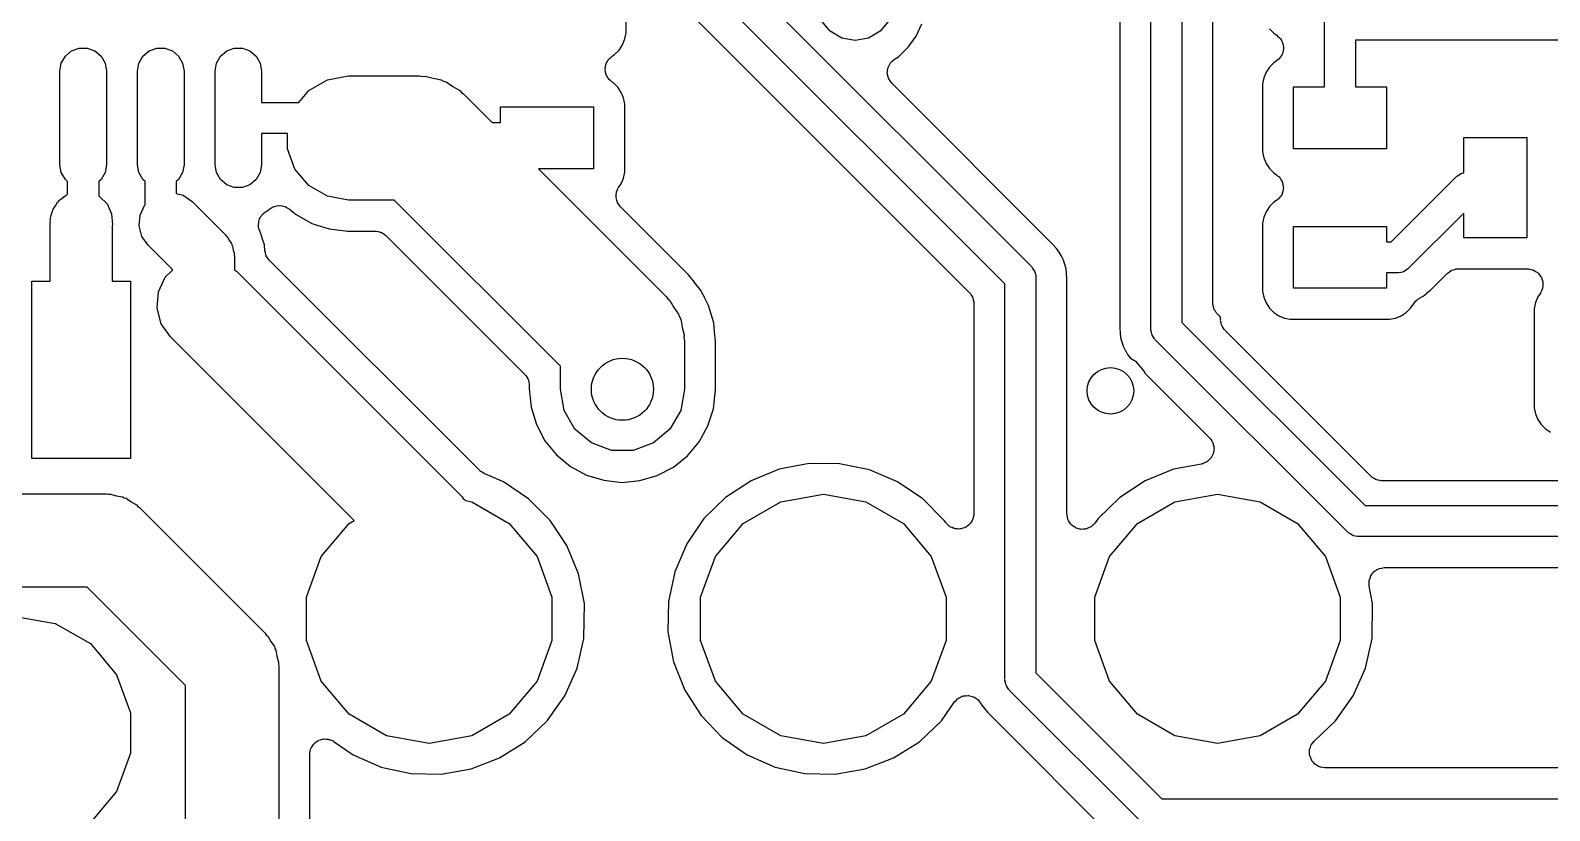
# Model space of a CAD drawing. Extents: x 69.6 to 139.6, y -158 to -61.
# Drawn here: x 87.86 to 97.65, y -113.02 to -107.99 of the extents above; entities that cross this region are included whole.
import ezdxf

# ---------------------------------------------------------------- set-up
doc = ezdxf.new("R2010")
doc.units = 0
doc.header["$MEASUREMENT"] = 0
doc.layers.add('BLACK', color=7, linetype='CONTINUOUS')

msp = doc.modelspace()

# ---------------------------------------------------------------- linework, layer by layer
at = {"layer": 'Black'}
for p, q in [((91.9807, -107.179), (94.3107, -109.509)), ((94.14, -109.621), (91.8686, -107.35)), ((91.8667, -107.631), (93.9107, -109.675)), ((95.08, -109.91), (95.08, -107.761)), ((95.28, -107.72), (95.28, -109.869)), ((95.48, -109.744), (95.48, -107.725)), ((94.88, -107.886), (94.88, -109.905)), ((96.2, -108.351), (96.2, -107.849)), ((91.6997, -108), (91.6997, -107.904)), ((93.0137, -107.992), (92.9577, -107.925)), ((93.3923, -107.925), (93.3363, -107.992)), ((93.5682, -108.023), (93.6041, -107.943)), ((95.8445, -107.976), (95.8722, -108.004)), ((91.6532, -108.113), (91.676, -108.079)), ((91.676, -108.079), (91.6917, -108.041)), ((91.6917, -108.041), (91.6997, -108)), ((93.0892, -108.036), (93.0137, -107.992)), ((93.175, -108.051), (93.0892, -108.036)), ((93.2608, -108.036), (93.175, -108.051)), ((93.3363, -107.992), (93.2608, -108.036)), ((93.5173, -108.095), (93.5682, -108.023)), ((95.8722, -108.004), (95.8919, -108.017)), ((95.8919, -108.017), (95.8997, -108.025)), ((95.8997, -108.025), (95.9084, -108.031)), ((95.9084, -108.031), (95.9121, -108.037)), ((95.9121, -108.037), (95.9169, -108.041)), ((95.9169, -108.041), (95.9216, -108.051)), ((95.9216, -108.051), (95.9276, -108.06)), ((95.9276, -108.06), (95.9292, -108.066)), ((95.9292, -108.066), (95.9321, -108.072)), ((95.9321, -108.072), (95.9332, -108.083)), ((95.9332, -108.083), (95.9358, -108.094)), ((99.95, -108.05), (96.4, -108.05)), ((96.4, -108.05), (96.4, -108.351)), ((88.059, -108.197), (88.0851, -108.152)), ((88.0851, -108.152), (88.125, -108.118)), ((88.125, -108.118), (88.174, -108.101)), ((88.174, -108.101), (88.226, -108.101)), ((88.226, -108.101), (88.275, -108.118)), ((88.275, -108.118), (88.3149, -108.152)), ((88.3149, -108.152), (88.341, -108.197)), ((88.559, -108.197), (88.5851, -108.152)), ((88.5851, -108.152), (88.625, -108.118)), ((88.625, -108.118), (88.674, -108.101)), ((88.674, -108.101), (88.726, -108.101)), ((88.726, -108.101), (88.775, -108.118)), ((88.775, -108.118), (88.8149, -108.152)), ((88.8149, -108.152), (88.841, -108.197)), ((89.059, -108.197), (89.0851, -108.152)), ((89.0851, -108.152), (89.125, -108.118)), ((89.125, -108.118), (89.174, -108.101)), ((89.174, -108.101), (89.226, -108.101)), ((89.226, -108.101), (89.275, -108.118)), ((89.275, -108.118), (89.3149, -108.152)), ((89.3149, -108.152), (89.341, -108.197)), ((91.5788, -108.187), (91.5833, -108.177)), ((91.5833, -108.177), (91.5884, -108.172)), ((91.5884, -108.172), (91.5923, -108.167)), ((91.5923, -108.167), (91.6008, -108.16)), ((91.6008, -108.16), (91.6083, -108.153)), ((91.6083, -108.153), (91.6242, -108.142)), ((91.6242, -108.142), (91.6532, -108.113)), ((93.4029, -108.195), (93.4141, -108.185)), ((93.4141, -108.185), (93.4248, -108.175)), ((93.4248, -108.175), (93.4269, -108.174)), ((93.4269, -108.174), (93.4286, -108.172)), ((93.4286, -108.172), (93.4534, -108.156)), ((93.4534, -108.156), (93.5173, -108.095)), ((95.8913, -108.183), (95.8733, -108.195)), ((95.8991, -108.176), (95.8913, -108.183)), ((95.9079, -108.169), (95.8991, -108.176)), ((95.9116, -108.164), (95.9079, -108.169)), ((95.9164, -108.159), (95.9116, -108.164)), ((95.9213, -108.15), (95.9164, -108.159)), ((95.9273, -108.141), (95.9213, -108.15)), ((95.9289, -108.134), (95.9273, -108.141)), ((95.9319, -108.128), (95.9289, -108.134)), ((95.9331, -108.117), (95.9319, -108.128)), ((95.9357, -108.107), (95.9331, -108.117)), ((95.9358, -108.094), (95.935, -108.1)), ((95.935, -108.1), (95.9357, -108.107)), ((88.05, -108.248), (88.059, -108.197)), ((88.05, -108.852), (88.05, -108.248)), ((88.341, -108.197), (88.35, -108.248)), ((88.35, -108.248), (88.35, -108.852)), ((88.55, -108.248), (88.559, -108.197)), ((88.55, -108.852), (88.55, -108.248)), ((88.841, -108.197), (88.85, -108.248)), ((88.85, -108.248), (88.85, -108.852)), ((89.05, -108.248), (89.059, -108.197)), ((89.05, -108.852), (89.05, -108.248)), ((89.341, -108.197), (89.35, -108.248)), ((89.35, -108.248), (89.35, -108.45)), ((89.7736, -108.304), (89.9104, -108.28)), ((89.9104, -108.28), (90.3696, -108.28)), ((90.3696, -108.28), (90.3869, -108.283)), ((90.3869, -108.283), (90.4044, -108.281)), ((90.4044, -108.281), (90.4549, -108.295)), ((91.5645, -108.229), (91.567, -108.219)), ((91.5652, -108.236), (91.5645, -108.229)), ((91.5645, -108.243), (91.5652, -108.236)), ((91.567, -108.253), (91.5645, -108.243)), ((91.567, -108.219), (91.5681, -108.208)), ((91.5681, -108.264), (91.567, -108.253)), ((91.5681, -108.208), (91.5712, -108.202)), ((91.5712, -108.27), (91.5681, -108.264)), ((91.5712, -108.202), (91.5729, -108.195)), ((91.5729, -108.277), (91.5712, -108.27)), ((91.5729, -108.195), (91.5788, -108.187)), ((91.5788, -108.285), (91.5729, -108.277)), ((93.3823, -108.261), (93.3843, -108.246)), ((93.3828, -108.263), (93.3823, -108.261)), ((93.3826, -108.265), (93.3828, -108.263)), ((93.3865, -108.28), (93.3826, -108.265)), ((93.3843, -108.246), (93.3856, -108.231)), ((93.3856, -108.231), (93.3866, -108.229)), ((93.3897, -108.295), (93.3865, -108.28)), ((93.3866, -108.229), (93.3869, -108.226)), ((93.3869, -108.226), (93.3939, -108.213)), ((93.3939, -108.213), (93.4003, -108.199)), ((93.4003, -108.199), (93.4019, -108.198)), ((93.4019, -108.198), (93.4029, -108.195)), ((95.8235, -108.255), (95.8083, -108.292)), ((95.8454, -108.223), (95.8235, -108.255)), ((95.8733, -108.195), (95.8454, -108.223)), ((89.5888, -108.45), (89.6533, -108.373)), ((89.6533, -108.373), (89.7736, -108.304)), ((90.4549, -108.295), (90.5064, -108.304)), ((90.5064, -108.304), (90.5216, -108.313)), ((90.5216, -108.313), (90.5386, -108.317)), ((90.5386, -108.317), (90.5814, -108.347)), ((90.5814, -108.347), (90.6267, -108.373)), ((90.6267, -108.373), (90.638, -108.387)), ((91.5833, -108.295), (91.5788, -108.285)), ((91.5884, -108.3), (91.5833, -108.295)), ((91.5923, -108.305), (91.5884, -108.3)), ((91.6008, -108.312), (91.5923, -108.305)), ((91.6083, -108.319), (91.6008, -108.312)), ((91.6178, -108.325), (91.6083, -108.319)), ((91.6455, -108.353), (91.6178, -108.325)), ((91.6672, -108.386), (91.6455, -108.353)), ((93.391, -108.297), (93.3897, -108.295)), ((93.3915, -108.299), (93.391, -108.297)), ((93.4002, -108.311), (93.3915, -108.299)), ((93.4083, -108.324), (93.4002, -108.311)), ((93.4101, -108.325), (93.4083, -108.324)), ((93.4115, -108.327), (93.4101, -108.325)), ((94.4519, -109.368), (93.4115, -108.327)), ((95.8004, -108.33), (95.8001, -108.379)), ((95.8001, -108.379), (95.8003, -108.769)), ((95.8083, -108.292), (95.8004, -108.33)), ((96.0003, -108.75), (96.0003, -108.351)), ((96.0003, -108.351), (96.2, -108.351)), ((96.4, -108.351), (96.5997, -108.351)), ((96.5997, -108.351), (96.5997, -108.75)), ((89.35, -108.45), (89.5888, -108.45)), ((90.638, -108.387), (90.6524, -108.397)), ((90.6524, -108.397), (90.8353, -108.58)), ((90.8903, -108.58), (90.8903, -108.48)), ((90.8903, -108.48), (91.4897, -108.48)), ((91.4897, -108.48), (91.4897, -108.879)), ((91.6821, -108.422), (91.6672, -108.386)), ((91.6897, -108.461), (91.6821, -108.422)), ((91.6899, -108.851), (91.6897, -108.461)), ((89.5165, -108.65), (89.35, -108.65)), ((89.35, -108.65), (89.35, -108.852)), ((89.5165, -108.749), (89.5165, -108.65)), ((90.8353, -108.58), (90.8903, -108.58)), ((97.097, -108.904), (97.097, -108.676)), ((97.097, -108.676), (97.503, -108.676)), ((97.503, -108.676), (97.503, -109.324)), ((89.564, -108.88), (89.5165, -108.749)), ((95.8003, -108.769), (95.8079, -108.808)), ((96.5997, -108.75), (96.0003, -108.75)), ((88.059, -108.903), (88.05, -108.852)), ((88.35, -108.852), (88.341, -108.903)), ((88.559, -108.903), (88.55, -108.852)), ((88.85, -108.852), (88.841, -108.903)), ((89.059, -108.903), (89.05, -108.852)), ((89.35, -108.852), (89.341, -108.903)), ((91.6896, -108.9), (91.6899, -108.851)), ((95.8079, -108.808), (95.8228, -108.844)), ((95.8228, -108.844), (95.8445, -108.877)), ((88.0851, -108.948), (88.059, -108.903)), ((88.1, -108.961), (88.0851, -108.948)), ((88.1, -109.043), (88.1, -108.961)), ((88.3149, -108.948), (88.3, -108.961)), ((88.3, -108.961), (88.3, -109.054)), ((88.341, -108.903), (88.3149, -108.948)), ((88.5851, -108.948), (88.559, -108.903)), ((88.6, -108.961), (88.5851, -108.948)), ((88.6, -109.111), (88.6, -108.961)), ((88.8149, -108.948), (88.8, -108.961)), ((88.8, -108.961), (88.8, -109.037)), ((88.841, -108.903), (88.8149, -108.948)), ((89.0851, -108.948), (89.059, -108.903)), ((89.125, -108.982), (89.0851, -108.948)), ((89.3149, -108.948), (89.275, -108.982)), ((89.341, -108.903), (89.3149, -108.948)), ((89.6533, -108.986), (89.564, -108.88)), ((91.4897, -108.879), (91.1347, -108.879)), ((91.1347, -108.879), (91.9578, -109.702)), ((91.6665, -108.975), (91.6817, -108.938)), ((91.6817, -108.938), (91.6896, -108.9)), ((95.8445, -108.877), (95.8722, -108.905)), ((95.8722, -108.905), (95.8906, -108.917)), ((95.8906, -108.917), (95.8984, -108.925)), ((95.8984, -108.925), (95.9071, -108.931)), ((95.9071, -108.931), (95.9108, -108.937)), ((95.9108, -108.937), (95.9156, -108.941)), ((95.9156, -108.941), (95.9203, -108.951)), ((95.9203, -108.951), (95.9263, -108.96)), ((95.9263, -108.96), (95.9279, -108.966)), ((95.9279, -108.966), (95.9308, -108.972)), ((96.629, -109.35), (97.0493, -108.929)), ((97.0493, -108.929), (97.0529, -108.927)), ((97.0529, -108.927), (97.0557, -108.923)), ((97.0557, -108.923), (97.067, -108.917)), ((97.067, -108.917), (97.0777, -108.909)), ((97.0777, -108.909), (97.082, -108.908)), ((97.082, -108.908), (97.0858, -108.906)), ((97.0858, -108.906), (97.097, -108.904)), ((88.0486, -109.079), (88.0735, -109.061)), ((88.0735, -109.061), (88.087, -109.05)), ((88.087, -109.05), (88.0926, -109.048)), ((88.0926, -109.048), (88.1, -109.043)), ((88.3, -109.054), (88.3047, -109.056)), ((88.3047, -109.056), (88.3538, -109.105)), ((88.8, -109.037), (88.8445, -109.049)), ((88.8445, -109.049), (88.9014, -109.089)), ((89.174, -108.999), (89.125, -108.982)), ((89.226, -108.999), (89.174, -108.999)), ((89.275, -108.982), (89.226, -108.999)), ((89.7736, -109.055), (89.6533, -108.986)), ((89.9104, -109.08), (89.7736, -109.055)), ((91.6341, -109.062), (91.6355, -109.046)), ((91.6343, -109.063), (91.6341, -109.062)), ((91.6343, -109.064), (91.6343, -109.063)), ((91.6388, -109.08), (91.6343, -109.064)), ((91.6355, -109.046), (91.6367, -109.03)), ((91.6367, -109.03), (91.637, -109.029)), ((91.637, -109.029), (91.6371, -109.028)), ((91.6371, -109.028), (91.6441, -109.013)), ((91.6441, -109.013), (91.6508, -108.998)), ((91.6508, -108.998), (91.6665, -108.975)), ((95.9104, -109.064), (95.9066, -109.069)), ((95.9152, -109.059), (95.9104, -109.064)), ((95.92, -109.05), (95.9152, -109.059)), ((95.9261, -109.041), (95.92, -109.05)), ((95.9277, -109.034), (95.9261, -109.041)), ((95.9306, -109.028), (95.9277, -109.034)), ((95.9318, -109.017), (95.9306, -109.028)), ((95.9308, -108.972), (95.932, -108.983)), ((95.9345, -109.007), (95.9318, -109.017)), ((95.932, -108.983), (95.9345, -108.994)), ((95.9345, -108.994), (95.9338, -109)), ((95.9338, -109), (95.9345, -109.007)), ((87.9945, -109.18), (87.9991, -109.155)), ((87.9991, -109.155), (88.0035, -109.147)), ((88.0035, -109.147), (88.0057, -109.138)), ((88.0057, -109.138), (88.0207, -109.117)), ((88.0207, -109.117), (88.0338, -109.094)), ((88.0338, -109.094), (88.0405, -109.089)), ((88.0405, -109.089), (88.0456, -109.082)), ((88.0456, -109.082), (88.0486, -109.079)), ((88.3538, -109.105), (88.3832, -109.168)), ((88.5668, -109.178), (88.5962, -109.115)), ((88.5962, -109.115), (88.6, -109.111)), ((88.9014, -109.089), (89.1164, -109.304)), ((89.362, -109.167), (89.3676, -109.16)), ((89.3676, -109.16), (89.3756, -109.156)), ((89.3756, -109.156), (89.3828, -109.151)), ((89.3828, -109.151), (89.3914, -109.146)), ((89.3914, -109.146), (89.4023, -109.137)), ((89.4023, -109.137), (89.4166, -109.129)), ((89.4166, -109.129), (89.4308, -109.121)), ((89.4308, -109.121), (89.4318, -109.121)), ((89.4318, -109.121), (89.4328, -109.121)), ((89.4328, -109.121), (89.4489, -109.118)), ((89.4489, -109.118), (89.465, -109.115)), ((89.465, -109.115), (89.466, -109.115)), ((89.466, -109.115), (89.4671, -109.115)), ((89.4671, -109.115), (89.4831, -109.118)), ((89.4831, -109.118), (89.4992, -109.121)), ((89.4992, -109.121), (89.5001, -109.122)), ((89.5001, -109.122), (89.5011, -109.122)), ((89.5011, -109.122), (89.5151, -109.13)), ((89.5151, -109.13), (89.5293, -109.139)), ((89.5293, -109.139), (89.5717, -109.174)), ((90.2039, -109.08), (89.9104, -109.08)), ((91.275, -110.151), (90.2039, -109.08)), ((91.6431, -109.096), (91.6388, -109.08)), ((91.6436, -109.097), (91.6431, -109.096)), ((91.6438, -109.098), (91.6436, -109.097)), ((91.6535, -109.111), (91.6438, -109.098)), ((91.663, -109.124), (91.6535, -109.111)), ((92.0991, -109.561), (91.663, -109.124)), ((95.8235, -109.155), (95.8083, -109.191)), ((95.8454, -109.122), (95.8235, -109.155)), ((95.8733, -109.094), (95.8454, -109.122)), ((95.89, -109.083), (95.8733, -109.094)), ((95.8979, -109.076), (95.89, -109.083)), ((95.9066, -109.069), (95.8979, -109.076)), ((97.097, -109.164), (96.7411, -109.52)), ((97.097, -109.324), (97.097, -109.164)), ((87.987, -109.223), (87.9885, -109.214)), ((87.987, -109.603), (87.987, -109.223)), ((87.9878, -109.206), (87.9945, -109.18)), ((87.9885, -109.214), (87.9878, -109.206)), ((88.3832, -109.168), (88.3892, -109.237)), ((88.3892, -109.237), (88.387, -109.246)), ((88.387, -109.246), (88.387, -109.603)), ((88.5608, -109.247), (88.5668, -109.178)), ((88.5787, -109.315), (88.5608, -109.247)), ((89.3292, -109.235), (89.331, -109.227)), ((89.3304, -109.244), (89.3292, -109.235)), ((89.3301, -109.253), (89.3304, -109.244)), ((89.3327, -109.261), (89.3301, -109.253)), ((89.331, -109.227), (89.3313, -109.218)), ((89.3313, -109.218), (89.3347, -109.21)), ((89.3338, -109.269), (89.3327, -109.261)), ((89.3347, -109.21), (89.3367, -109.201)), ((89.3367, -109.201), (89.3412, -109.194)), ((89.3412, -109.194), (89.3443, -109.186)), ((89.3443, -109.186), (89.3504, -109.179)), ((89.3504, -109.179), (89.3553, -109.172)), ((89.3553, -109.172), (89.362, -109.167)), ((89.5717, -109.174), (89.6742, -109.231)), ((89.6742, -109.231), (89.7858, -109.266)), ((95.8004, -109.229), (95.8001, -109.278)), ((95.8083, -109.191), (95.8004, -109.229)), ((96.0003, -109.649), (96.0003, -109.25)), ((96.0003, -109.25), (96.5997, -109.25)), ((96.5997, -109.25), (96.5997, -109.35)), ((88.6186, -109.371), (88.5787, -109.315)), ((89.1164, -109.304), (89.1215, -109.311)), ((89.1215, -109.311), (89.1282, -109.316)), ((89.1282, -109.316), (89.1413, -109.339)), ((89.1413, -109.339), (89.1563, -109.36)), ((89.1563, -109.36), (89.1585, -109.369)), ((89.338, -109.277), (89.3338, -109.269)), ((89.3409, -109.286), (89.338, -109.277)), ((89.3454, -109.295), (89.3409, -109.286)), ((89.3561, -109.332), (89.3454, -109.295)), ((89.3563, -109.332), (89.3561, -109.332)), ((89.3564, -109.333), (89.3563, -109.332)), ((89.3675, -109.369), (89.3564, -109.333)), ((89.7858, -109.266), (89.9066, -109.28)), ((89.9066, -109.28), (89.9108, -109.28)), ((89.9108, -109.28), (90.0796, -109.28)), ((90.0796, -109.28), (90.084, -109.28)), ((90.084, -109.28), (90.0883, -109.28)), ((90.0883, -109.28), (90.101, -109.283)), ((90.101, -109.283), (90.1138, -109.286)), ((90.1138, -109.286), (90.1176, -109.288)), ((90.1176, -109.288), (90.1219, -109.289)), ((90.1219, -109.289), (90.1326, -109.296)), ((90.1326, -109.296), (90.1439, -109.303)), ((90.1439, -109.303), (90.1467, -109.306)), ((90.1467, -109.306), (90.1503, -109.309)), ((90.1503, -109.309), (91.0457, -110.204)), ((95.8001, -109.278), (95.8003, -109.669)), ((96.5997, -109.35), (96.629, -109.35)), ((97.503, -109.324), (97.097, -109.324)), ((88.775, -109.528), (88.6186, -109.371)), ((89.1585, -109.369), (89.1629, -109.377)), ((89.1629, -109.377), (89.1675, -109.402)), ((89.1675, -109.402), (89.1742, -109.428)), ((89.1742, -109.428), (89.1735, -109.436)), ((89.1735, -109.436), (89.175, -109.445)), ((89.175, -109.445), (89.175, -109.529)), ((89.3707, -109.405), (89.3675, -109.369)), ((89.3748, -109.421), (89.3707, -109.405)), ((89.3797, -109.439), (89.3748, -109.421)), ((89.3996, -109.467), (89.3797, -109.439)), ((94.4717, -109.392), (94.4519, -109.368)), ((94.4519, -109.368), (94.4519, -109.368)), ((94.4519, -109.368), (94.4519, -109.368)), ((94.4721, -109.393), (94.4717, -109.392)), ((94.4723, -109.393), (94.4721, -109.393)), ((94.4905, -109.415), (94.4723, -109.393)), ((94.5037, -109.441), (94.4905, -109.415)), ((94.504, -109.441), (94.5037, -109.441)), ((94.5042, -109.442), (94.504, -109.441)), ((94.5177, -109.467), (94.5042, -109.442)), ((88.7293, -109.578), (88.775, -109.532)), ((88.775, -109.532), (88.775, -109.528)), ((89.175, -109.529), (89.1871, -109.538)), ((89.1871, -109.538), (90.6421, -110.993)), ((90.7565, -110.824), (89.3996, -109.467)), ((89.3996, -109.467), (89.3996, -109.467)), ((94.3107, -109.509), (94.3132, -109.513)), ((94.3132, -109.513), (94.3166, -109.516)), ((94.3166, -109.516), (94.3231, -109.527)), ((94.3231, -109.527), (94.3306, -109.538)), ((94.3306, -109.538), (94.3318, -109.542)), ((94.3318, -109.542), (94.334, -109.546)), ((94.334, -109.546), (94.3362, -109.559)), ((94.5257, -109.495), (94.5177, -109.467)), ((94.5259, -109.495), (94.5257, -109.495)), ((94.526, -109.496), (94.5259, -109.495)), ((94.5343, -109.523), (94.526, -109.496)), ((94.5368, -109.552), (94.5343, -109.523)), ((94.5369, -109.552), (94.5368, -109.552)), ((94.5369, -109.553), (94.5369, -109.552)), ((94.54, -109.585), (94.5369, -109.553)), ((96.6704, -109.55), (96.5997, -109.55)), ((96.5997, -109.55), (96.5997, -109.649)), ((96.6748, -109.549), (96.6704, -109.55)), ((96.6791, -109.549), (96.6748, -109.549)), ((96.6918, -109.546), (96.6791, -109.549)), ((96.7046, -109.544), (96.6918, -109.546)), ((96.7084, -109.541), (96.7046, -109.544)), ((96.7127, -109.54), (96.7084, -109.541)), ((96.7234, -109.533), (96.7127, -109.54)), ((96.7347, -109.526), (96.7234, -109.533)), ((96.7375, -109.523), (96.7347, -109.526)), ((96.7411, -109.52), (96.7375, -109.523)), ((96.8828, -109.661), (96.9918, -109.552)), ((96.9918, -109.552), (97.0036, -109.544)), ((97.0036, -109.544), (97.0149, -109.535)), ((97.0149, -109.535), (97.0178, -109.534)), ((97.0178, -109.534), (97.0202, -109.533)), ((97.0202, -109.533), (97.0342, -109.529)), ((97.0342, -109.529), (97.0479, -109.524)), ((97.0479, -109.524), (97.0509, -109.524)), ((97.0509, -109.524), (97.0538, -109.524)), ((97.0538, -109.524), (97.0629, -109.524)), ((97.0629, -109.524), (97.0662, -109.524)), ((97.0662, -109.524), (97.1247, -109.524)), ((97.1247, -109.524), (97.508, -109.524)), ((97.508, -109.524), (97.5115, -109.525)), ((97.5115, -109.525), (97.515, -109.524)), ((97.515, -109.524), (97.5285, -109.528)), ((97.5285, -109.528), (97.5422, -109.53)), ((97.5422, -109.53), (97.5453, -109.532)), ((97.5453, -109.532), (97.5487, -109.533)), ((97.5487, -109.533), (97.5602, -109.54)), ((97.5602, -109.54), (97.5723, -109.547)), ((97.5723, -109.547), (97.5746, -109.55)), ((97.5746, -109.55), (97.5775, -109.552)), ((97.5775, -109.552), (97.5857, -109.563)), ((87.8695, -110.746), (87.8695, -109.603)), ((87.8695, -109.603), (87.987, -109.603)), ((88.387, -109.603), (88.5045, -109.603)), ((88.5045, -109.603), (88.5045, -110.746)), ((88.6852, -109.672), (88.7293, -109.578)), ((92.1004, -109.562), (92.0991, -109.561)), ((92.1005, -109.562), (92.1004, -109.562)), ((92.1006, -109.562), (92.1005, -109.562)), ((92.102, -109.563), (92.1006, -109.562)), ((92.139, -109.61), (92.102, -109.563)), ((92.1394, -109.61), (92.139, -109.61)), ((92.1397, -109.611), (92.1394, -109.61)), ((92.1763, -109.656), (92.1397, -109.611)), ((94.14, -112.17), (94.14, -109.621)), ((94.3362, -109.559), (94.3396, -109.571)), ((94.3396, -109.571), (94.3392, -109.576)), ((94.3392, -109.576), (94.34, -109.58)), ((94.34, -109.58), (94.34, -112.129)), ((94.54, -111.104), (94.54, -109.585)), ((96.5997, -109.649), (96.0003, -109.649)), ((97.5857, -109.563), (97.5946, -109.574)), ((97.5946, -109.574), (97.5958, -109.577)), ((97.5958, -109.577), (97.5979, -109.58)), ((97.5979, -109.58), (97.6017, -109.594)), ((97.6051, -109.648), (97.5994, -109.661)), ((97.6017, -109.594), (97.6065, -109.607)), ((97.6053, -109.645), (97.6051, -109.648)), ((97.6065, -109.641), (97.6053, -109.645)), ((97.6065, -109.607), (97.6065, -109.61)), ((97.6065, -109.61), (97.6075, -109.614)), ((97.6075, -109.614), (97.6065, -109.627)), ((97.6065, -109.627), (97.6065, -109.641)), ((88.6761, -109.776), (88.6852, -109.672)), ((91.9578, -109.702), (91.9679, -109.717)), ((91.9679, -109.717), (91.9814, -109.728)), ((91.9814, -109.728), (92.0075, -109.773)), ((92.2031, -109.707), (92.1763, -109.656)), ((92.2034, -109.708), (92.2031, -109.707)), ((92.2035, -109.708), (92.2034, -109.708)), ((92.2308, -109.759), (92.2035, -109.708)), ((93.9107, -109.675), (93.9132, -109.679)), ((93.9132, -109.679), (93.9166, -109.681)), ((93.9166, -109.681), (93.9231, -109.693)), ((93.9231, -109.693), (93.9306, -109.703)), ((93.9306, -109.703), (93.9318, -109.708)), ((93.9318, -109.708), (93.934, -109.711)), ((93.934, -109.711), (93.9362, -109.724)), ((93.9362, -109.724), (93.9396, -109.737)), ((93.9396, -109.737), (93.9392, -109.741)), ((93.9392, -109.741), (93.94, -109.746)), ((93.94, -109.746), (93.94, -111.102)), ((95.4808, -109.749), (95.48, -109.744)), ((95.4804, -109.753), (95.4808, -109.749)), ((95.4838, -109.766), (95.4804, -109.753)), ((95.8003, -109.669), (95.8079, -109.707)), ((95.8079, -109.707), (95.8228, -109.743)), ((95.8228, -109.743), (95.8445, -109.776)), ((96.7546, -109.777), (96.777, -109.744)), ((96.777, -109.744), (96.7822, -109.738)), ((96.7822, -109.738), (96.7863, -109.732)), ((96.7863, -109.732), (96.7942, -109.726)), ((96.7942, -109.726), (96.8011, -109.719)), ((96.8011, -109.719), (96.8079, -109.716)), ((96.8079, -109.716), (96.8139, -109.711)), ((96.8139, -109.711), (96.8349, -109.7)), ((96.8349, -109.7), (96.8572, -109.682)), ((96.8572, -109.682), (96.8577, -109.682)), ((96.8577, -109.682), (96.858, -109.681)), ((96.858, -109.681), (96.8828, -109.661)), ((96.8828, -109.661), (96.8828, -109.661)), ((97.559, -109.741), (97.5512, -109.779)), ((97.5742, -109.705), (97.559, -109.741)), ((97.5909, -109.68), (97.5742, -109.705)), ((97.5924, -109.677), (97.5909, -109.68)), ((97.5947, -109.674), (97.5924, -109.677)), ((97.5994, -109.661), (97.5947, -109.674)), ((88.7031, -109.877), (88.6761, -109.776)), ((92.0075, -109.773), (92.0375, -109.816)), ((92.0375, -109.816), (92.0421, -109.833)), ((92.0421, -109.833), (92.0509, -109.848)), ((92.0509, -109.848), (92.06, -109.9)), ((92.2469, -109.815), (92.2308, -109.759)), ((92.2472, -109.815), (92.2469, -109.815)), ((92.2472, -109.816), (92.2472, -109.815)), ((92.264, -109.872), (92.2472, -109.816)), ((95.486, -109.779), (95.4838, -109.766)), ((95.4882, -109.782), (95.486, -109.779)), ((95.4894, -109.787), (95.4882, -109.782)), ((95.4969, -109.797), (95.4894, -109.787)), ((95.5034, -109.809), (95.4969, -109.797)), ((95.5068, -109.811), (95.5034, -109.809)), ((95.5093, -109.815), (95.5068, -109.811)), ((95.53, -109.836), (95.5093, -109.815)), ((95.53, -109.85), (95.53, -109.836)), ((95.5308, -109.854), (95.53, -109.85)), ((95.8445, -109.776), (95.8722, -109.804)), ((95.8722, -109.804), (95.9047, -109.826)), ((95.9047, -109.826), (95.9408, -109.841)), ((95.9408, -109.841), (95.9793, -109.849)), ((95.9793, -109.849), (96.028, -109.849)), ((96.028, -109.849), (96.6193, -109.849)), ((96.6193, -109.849), (96.6578, -109.841)), ((96.6578, -109.841), (96.6941, -109.826)), ((96.6941, -109.826), (96.7267, -109.805)), ((96.7267, -109.805), (96.7546, -109.777)), ((97.5512, -109.779), (97.5508, -109.828)), ((97.5508, -109.828), (97.551, -110.419)), ((88.7629, -109.962), (88.7031, -109.877)), ((92.06, -109.9), (92.0735, -109.95)), ((92.2691, -109.929), (92.264, -109.872)), ((92.2692, -109.93), (92.2691, -109.929)), ((92.275, -109.99), (92.2692, -109.93)), ((92.2692, -109.93), (92.2692, -109.93)), ((94.88, -109.905), (94.8831, -109.937)), ((94.8831, -109.937), (94.8831, -109.938)), ((94.8831, -109.938), (94.8832, -109.938)), ((94.8832, -109.938), (94.8857, -109.967)), ((95.0808, -109.914), (95.08, -109.91)), ((95.0804, -109.919), (95.0808, -109.914)), ((95.0838, -109.931), (95.0804, -109.919)), ((95.086, -109.944), (95.0838, -109.931)), ((95.0882, -109.948), (95.086, -109.944)), ((95.0894, -109.952), (95.0882, -109.948)), ((95.28, -109.869), (96.4614, -111.05)), ((95.5304, -109.859), (95.5308, -109.854)), ((95.5338, -109.871), (95.5304, -109.859)), ((95.536, -109.884), (95.5338, -109.871)), ((95.5382, -109.888), (95.536, -109.884)), ((95.5394, -109.892), (95.5382, -109.888)), ((95.5469, -109.903), (95.5394, -109.892)), ((95.5534, -109.914), (95.5469, -109.903)), ((95.5568, -109.917), (95.5534, -109.914)), ((95.5593, -109.921), (95.5568, -109.917)), ((96.4993, -110.861), (95.5593, -109.921)), ((89.9466, -111.146), (88.7629, -109.962)), ((92.0735, -109.95), (92.0719, -109.968)), ((92.0719, -109.968), (92.075, -109.985)), ((92.075, -109.985), (92.075, -110.3)), ((92.275, -110.3), (92.275, -109.99)), ((94.8857, -109.967), (94.894, -109.994)), ((94.894, -109.994), (94.8941, -109.995)), ((94.8941, -109.995), (94.8943, -109.995)), ((94.8943, -109.995), (94.9023, -110.023)), ((94.9023, -110.023), (94.9158, -110.048)), ((95.0969, -109.963), (95.0894, -109.952)), ((95.1034, -109.974), (95.0969, -109.963)), ((95.1068, -109.977), (95.1034, -109.974)), ((95.1093, -109.981), (95.1068, -109.977)), ((96.3493, -111.221), (95.1093, -109.981)), ((94.9158, -110.048), (94.916, -110.049)), ((94.916, -110.049), (94.9163, -110.049)), ((94.9163, -110.049), (94.9295, -110.075)), ((94.9295, -110.075), (94.9477, -110.097)), ((94.9477, -110.097), (94.948, -110.097)), ((94.948, -110.097), (94.9484, -110.098)), ((94.9484, -110.098), (94.95, -110.1)), ((94.95, -110.1), (94.9813, -110.118)), ((94.9813, -110.118), (95.0373, -110.185)), ((91.0457, -110.204), (91.0482, -110.208)), ((91.0482, -110.208), (91.0516, -110.211)), ((91.0516, -110.211), (91.0581, -110.222)), ((91.0581, -110.222), (91.0656, -110.233)), ((91.0656, -110.233), (91.0668, -110.237)), ((91.0668, -110.237), (91.069, -110.241)), ((91.069, -110.241), (91.0712, -110.254)), ((91.275, -110.3), (91.275, -110.151)), ((95.0373, -110.185), (95.0414, -110.196)), ((95.0414, -110.196), (95.4585, -110.613)), ((91.0712, -110.254), (91.0746, -110.266)), ((91.0746, -110.266), (91.0742, -110.271)), ((91.0742, -110.271), (91.075, -110.275)), ((91.075, -110.275), (91.075, -110.295)), ((91.075, -110.295), (91.0869, -110.416)), ((91.2991, -110.437), (91.275, -110.3)), ((92.075, -110.3), (92.0509, -110.437)), ((92.2614, -110.425), (92.275, -110.304)), ((92.275, -110.304), (92.275, -110.3)), ((91.0869, -110.416), (91.1207, -110.528)), ((91.3686, -110.557), (91.2991, -110.437)), ((92.0509, -110.437), (91.9814, -110.557)), ((92.226, -110.536), (92.2614, -110.425)), ((97.551, -110.419), (97.5586, -110.458)), ((91.1207, -110.528), (91.1756, -110.632)), ((92.1697, -110.639), (92.226, -110.536)), ((97.5586, -110.458), (97.5736, -110.494)), ((97.5736, -110.494), (97.5953, -110.527)), ((97.5953, -110.527), (97.6229, -110.555)), ((91.1756, -110.632), (91.2496, -110.722)), ((91.475, -110.646), (91.3686, -110.557)), ((91.9814, -110.557), (91.875, -110.646)), ((95.4585, -110.613), (95.4606, -110.616)), ((95.4606, -110.616), (95.4635, -110.618)), ((95.4635, -110.618), (95.4683, -110.626)), ((95.4683, -110.626), (95.4744, -110.633)), ((95.4744, -110.633), (95.4759, -110.638)), ((97.6229, -110.555), (97.6554, -110.577)), ((91.2496, -110.722), (91.3398, -110.797)), ((91.6055, -110.694), (91.475, -110.646)), ((91.7445, -110.694), (91.6055, -110.694)), ((91.875, -110.646), (91.7445, -110.694)), ((92.0033, -110.802), (92.0945, -110.728)), ((92.0945, -110.728), (92.1697, -110.639)), ((95.4776, -110.725), (95.4744, -110.733)), ((95.4759, -110.638), (95.4784, -110.641)), ((95.4822, -110.716), (95.4776, -110.725)), ((95.4784, -110.641), (95.4793, -110.645)), ((95.4793, -110.645), (95.4812, -110.648)), ((95.4812, -110.648), (95.483, -110.657)), ((95.4828, -110.713), (95.4822, -110.716)), ((95.4843, -110.709), (95.4828, -110.713)), ((95.483, -110.657), (95.4862, -110.666)), ((95.4847, -110.705), (95.4843, -110.709)), ((95.4862, -110.701), (95.4847, -110.705)), ((95.4862, -110.666), (95.4862, -110.67)), ((95.4862, -110.67), (95.4874, -110.675)), ((95.4877, -110.682), (95.4862, -110.691)), ((95.4862, -110.691), (95.4862, -110.701)), ((95.4874, -110.675), (95.487, -110.678)), ((95.487, -110.678), (95.4877, -110.682)), ((88.5045, -110.746), (87.8695, -110.746)), ((90.7581, -110.826), (90.7565, -110.824)), ((90.7593, -110.827), (90.7581, -110.826)), ((90.7723, -110.835), (90.7593, -110.827)), ((91.3398, -110.797), (91.4427, -110.853)), ((91.8996, -110.856), (92.0033, -110.802)), ((92.6863, -110.816), (92.5045, -110.89)), ((92.8789, -110.779), (92.6863, -110.816)), ((93.075, -110.781), (92.8789, -110.779)), ((93.2671, -110.82), (93.075, -110.781)), ((93.4479, -110.896), (93.2671, -110.82)), ((95.2263, -110.816), (95.0445, -110.89)), ((95.4065, -110.782), (95.2263, -110.816)), ((95.4099, -110.78), (95.4065, -110.782)), ((95.4136, -110.78), (95.4099, -110.78)), ((95.4176, -110.778), (95.4136, -110.78)), ((95.422, -110.777), (95.4176, -110.778)), ((95.4301, -110.773), (95.422, -110.777)), ((95.439, -110.769), (95.4301, -110.773)), ((95.4418, -110.767), (95.439, -110.769)), ((95.4451, -110.765), (95.4418, -110.767)), ((95.4482, -110.762), (95.4451, -110.765)), ((95.452, -110.76), (95.4482, -110.762)), ((95.4581, -110.753), (95.452, -110.76)), ((95.4652, -110.747), (95.4581, -110.753)), ((95.467, -110.743), (95.4652, -110.747)), ((95.4697, -110.741), (95.467, -110.743)), ((95.4715, -110.737), (95.4697, -110.741)), ((95.4744, -110.733), (95.4715, -110.737)), ((90.785, -110.844), (90.7723, -110.835)), ((90.7868, -110.845), (90.785, -110.844)), ((90.7885, -110.846), (90.7868, -110.845)), ((90.9079, -110.896), (90.7885, -110.846)), ((91.0705, -111.006), (90.9079, -110.896)), ((91.4427, -110.853), (91.5545, -110.887)), ((91.5545, -110.887), (91.6708, -110.9)), ((91.6708, -110.9), (91.7873, -110.889)), ((91.7873, -110.889), (91.8996, -110.856)), ((92.5045, -110.89), (92.3404, -110.997)), ((93.6105, -111.006), (93.4479, -110.896)), ((95.0445, -110.89), (94.8804, -110.997)), ((96.5029, -110.863), (96.4993, -110.861)), ((96.5057, -110.867), (96.5029, -110.863)), ((96.517, -110.873), (96.5057, -110.867)), ((96.5277, -110.881), (96.517, -110.873)), ((96.532, -110.882), (96.5277, -110.881)), ((96.5358, -110.884), (96.532, -110.882)), ((96.5487, -110.886), (96.5358, -110.884)), ((96.5613, -110.89), (96.5487, -110.886)), ((96.5657, -110.889), (96.5613, -110.89)), ((96.57, -110.89), (96.5657, -110.889)), ((98.65, -110.89), (96.57, -110.89)), ((87.7693, -110.975), (88.35, -110.975)), ((88.35, -110.975), (88.363, -110.977)), ((88.363, -110.977), (88.3761, -110.976)), ((88.3761, -110.976), (88.414, -110.986)), ((88.414, -110.986), (88.4526, -110.993)), ((88.4526, -110.993), (88.464, -111)), ((88.464, -111), (88.4768, -111.003)), ((88.4768, -111.003), (88.5089, -111.026)), ((90.6421, -110.993), (90.6497, -111.004)), ((90.6497, -111.004), (90.6598, -111.012)), ((90.6598, -111.012), (90.6632, -111.018)), ((90.6632, -111.018), (90.7047, -111.025)), ((90.7047, -111.025), (90.9462, -111.165)), ((91.2087, -111.145), (91.0705, -111.006)), ((92.3404, -110.997), (92.2002, -111.134)), ((92.4538, -111.165), (92.6953, -111.025)), ((92.6953, -111.025), (92.97, -110.977)), ((92.97, -110.977), (93.2447, -111.025)), ((93.2447, -111.025), (93.4862, -111.165)), ((93.7487, -111.145), (93.6105, -111.006)), ((94.8804, -110.997), (94.7402, -111.134)), ((94.9938, -111.165), (95.2353, -111.025)), ((95.2353, -111.025), (95.51, -110.977)), ((95.51, -110.977), (95.7847, -111.025)), ((95.7847, -111.025), (96.0262, -111.165)), ((88.5089, -111.026), (88.5428, -111.045)), ((88.5428, -111.045), (88.5513, -111.055)), ((88.5513, -111.055), (88.5621, -111.063)), ((88.5621, -111.063), (89.3721, -111.873)), ((93.9394, -111.113), (93.936, -111.124)), ((93.94, -111.102), (93.939, -111.107)), ((93.939, -111.107), (93.9394, -111.113)), ((94.5409, -111.108), (94.54, -111.104)), ((94.5405, -111.113), (94.5409, -111.108)), ((94.5439, -111.125), (94.5405, -111.113)), ((96.4614, -111.05), (98.9086, -111.05)), ((89.7345, -111.378), (89.9138, -111.165)), ((89.9138, -111.165), (89.9466, -111.146)), ((90.9462, -111.165), (91.1255, -111.378)), ((91.3172, -111.308), (91.2087, -111.145)), ((92.2002, -111.134), (92.0894, -111.296)), ((92.2745, -111.378), (92.4538, -111.165)), ((93.4862, -111.165), (93.6655, -111.378)), ((93.7567, -111.157), (93.7487, -111.145)), ((93.7606, -111.161), (93.7567, -111.157)), ((93.7634, -111.166), (93.7606, -111.161)), ((93.7725, -111.174), (93.7634, -111.166)), ((93.7807, -111.182), (93.7725, -111.174)), ((93.7857, -111.185), (93.7807, -111.182)), ((93.79, -111.188), (93.7857, -111.185)), ((93.8011, -111.192), (93.79, -111.188)), ((93.8118, -111.198), (93.8011, -111.192)), ((93.8174, -111.198), (93.8118, -111.198)), ((93.8226, -111.2), (93.8174, -111.198)), ((93.8345, -111.2), (93.8226, -111.2)), ((93.8463, -111.201), (93.8345, -111.2)), ((93.8517, -111.2), (93.8463, -111.201)), ((93.8574, -111.2), (93.8517, -111.2)), ((93.8685, -111.196), (93.8574, -111.2)), ((93.88, -111.193), (93.8685, -111.196)), ((93.8847, -111.19), (93.88, -111.193)), ((93.89, -111.188), (93.8847, -111.19)), ((93.8991, -111.181), (93.89, -111.188)), ((93.909, -111.174), (93.8991, -111.181)), ((93.9123, -111.17), (93.909, -111.174)), ((93.9166, -111.166), (93.9123, -111.17)), ((93.9225, -111.156), (93.9166, -111.166)), ((93.9296, -111.146), (93.9225, -111.156)), ((93.9312, -111.141), (93.9296, -111.146)), ((93.934, -111.136), (93.9312, -111.141)), ((93.936, -111.124), (93.934, -111.136)), ((94.546, -111.138), (94.5439, -111.125)), ((94.5485, -111.142), (94.546, -111.138)), ((94.5498, -111.147), (94.5485, -111.142)), ((94.5571, -111.157), (94.5498, -111.147)), ((94.5634, -111.168), (94.5571, -111.157)), ((94.5672, -111.171), (94.5634, -111.168)), ((94.57, -111.175), (94.5672, -111.171)), ((94.5804, -111.182), (94.57, -111.175)), ((94.59, -111.19), (94.5804, -111.182)), ((94.5946, -111.192), (94.59, -111.19)), ((94.5987, -111.195), (94.5946, -111.192)), ((94.6108, -111.198), (94.5987, -111.195)), ((94.6226, -111.202), (94.6108, -111.198)), ((94.6276, -111.202), (94.6226, -111.202)), ((94.6323, -111.203), (94.6276, -111.202)), ((94.6448, -111.202), (94.6323, -111.203)), ((94.6574, -111.202), (94.6448, -111.202)), ((94.662, -111.2), (94.6574, -111.202)), ((94.6669, -111.2), (94.662, -111.2)), ((94.6782, -111.194), (94.6669, -111.2)), ((94.69, -111.19), (94.6782, -111.194)), ((94.6938, -111.187), (94.69, -111.19)), ((94.6982, -111.185), (94.6938, -111.187)), ((94.707, -111.176), (94.6982, -111.185)), ((94.7166, -111.168), (94.707, -111.176)), ((94.7191, -111.164), (94.7166, -111.168)), ((94.7225, -111.16), (94.7191, -111.164)), ((94.7402, -111.134), (94.7225, -111.16)), ((94.8145, -111.378), (94.9938, -111.165)), ((96.0262, -111.165), (96.2055, -111.378)), ((96.3529, -111.223), (96.3493, -111.221)), ((91.392, -111.49), (91.3172, -111.308)), ((92.0894, -111.296), (92.0122, -111.476)), ((96.3557, -111.227), (96.3529, -111.223)), ((96.367, -111.233), (96.3557, -111.227)), ((96.3777, -111.241), (96.367, -111.233)), ((96.382, -111.242), (96.3777, -111.241)), ((96.3858, -111.244), (96.382, -111.242)), ((96.3987, -111.246), (96.3858, -111.244)), ((96.4113, -111.25), (96.3987, -111.246)), ((96.4157, -111.249), (96.4113, -111.25)), ((96.42, -111.25), (96.4157, -111.249)), ((98.95, -111.25), (96.42, -111.25)), ((89.6391, -111.641), (89.7345, -111.378)), ((91.1255, -111.378), (91.2209, -111.641)), ((92.1791, -111.641), (92.2745, -111.378)), ((93.6655, -111.378), (93.7609, -111.641)), ((94.7191, -111.641), (94.8145, -111.378)), ((96.2055, -111.378), (96.3009, -111.641)), ((91.4299, -111.681), (91.392, -111.49)), ((92.0122, -111.476), (91.9714, -111.668)), ((96.493, -111.517), (96.4982, -111.502)), ((96.4982, -111.502), (96.4989, -111.501)), ((96.4989, -111.501), (96.4993, -111.5)), ((96.4993, -111.5), (96.5097, -111.488)), ((96.5097, -111.488), (96.52, -111.475)), ((96.52, -111.475), (96.5209, -111.474)), ((96.5209, -111.474), (96.5216, -111.473)), ((96.5216, -111.473), (96.5357, -111.465)), ((96.5357, -111.465), (96.5497, -111.457)), ((96.5497, -111.457), (96.5507, -111.457)), ((96.5507, -111.457), (96.5517, -111.456)), ((96.5517, -111.456), (96.5677, -111.453)), ((96.5677, -111.453), (96.5838, -111.45)), ((96.5838, -111.45), (96.5848, -111.45)), ((96.5848, -111.45), (96.5859, -111.45)), ((96.5859, -111.45), (98.9451, -111.45)), ((88.2257, -111.575), (87.645, -111.575)), ((88.86, -112.209), (88.2257, -111.575)), ((96.487, -111.535), (96.4874, -111.534)), ((96.4874, -111.551), (96.487, -111.535)), ((96.4874, -111.533), (96.493, -111.517)), ((96.4874, -111.534), (96.4874, -111.533)), ((96.4874, -111.567), (96.4874, -111.551)), ((96.4877, -111.568), (96.4874, -111.567)), ((96.4878, -111.569), (96.4877, -111.568)), ((96.5099, -111.681), (96.4878, -111.569)), ((89.6391, -111.919), (89.6391, -111.641)), ((91.2209, -111.641), (91.2209, -111.919)), ((91.4268, -111.907), (91.4299, -111.681)), ((91.9714, -111.668), (91.9687, -111.864)), ((92.1791, -111.919), (92.1791, -111.641)), ((93.7609, -111.641), (93.7609, -111.919)), ((94.7191, -111.919), (94.7191, -111.641)), ((96.3009, -111.641), (96.3009, -111.919)), ((96.5068, -111.907), (96.5099, -111.681)), ((87.763, -111.764), (88.0205, -111.809)), ((88.0205, -111.809), (88.2469, -111.94)), ((89.3721, -111.873), (89.3797, -111.884)), ((89.3797, -111.884), (89.3898, -111.892)), ((89.3898, -111.892), (89.4094, -111.926)), ((91.3835, -112.097), (91.4268, -111.907)), ((91.9687, -111.864), (92.0041, -112.057)), ((96.4635, -112.097), (96.5068, -111.907)), ((88.2469, -111.94), (88.415, -112.14)), ((89.4094, -111.926), (89.4319, -111.958)), ((89.4319, -111.958), (89.4353, -111.971)), ((89.4353, -111.971), (89.4419, -111.982)), ((89.4419, -111.982), (89.4487, -112.021)), ((89.7345, -112.182), (89.6391, -111.919)), ((91.2209, -111.919), (91.1255, -112.182)), ((92.2745, -112.182), (92.1791, -111.919)), ((93.7609, -111.919), (93.6655, -112.182)), ((94.8145, -112.182), (94.7191, -111.919)), ((96.3009, -111.919), (96.2055, -112.182)), ((89.4487, -112.021), (89.4589, -112.059)), ((89.4589, -112.059), (89.4577, -112.072)), ((89.4577, -112.072), (89.46, -112.085)), ((89.46, -112.085), (89.46, -113.58)), ((91.3037, -112.276), (91.3835, -112.097)), ((92.0041, -112.057), (92.0763, -112.239)), ((96.3837, -112.276), (96.4635, -112.097)), ((88.415, -112.14), (88.5044, -112.386)), ((89.9138, -112.395), (89.7345, -112.182)), ((91.1255, -112.182), (90.9462, -112.395)), ((92.4538, -112.395), (92.2745, -112.182)), ((93.6655, -112.182), (93.4862, -112.395)), ((94.1408, -112.174), (94.14, -112.17)), ((94.1404, -112.179), (94.1408, -112.174)), ((94.1438, -112.191), (94.1404, -112.179)), ((94.146, -112.204), (94.1438, -112.191)), ((94.34, -112.129), (95.1514, -112.94)), ((94.9938, -112.395), (94.8145, -112.182)), ((96.2055, -112.182), (96.0262, -112.395)), ((88.86, -113.58), (88.86, -112.209)), ((91.1907, -112.437), (91.3037, -112.276)), ((92.0763, -112.239), (92.1825, -112.404)), ((93.8263, -112.306), (93.8365, -112.294)), ((93.8365, -112.294), (93.8386, -112.293)), ((93.8386, -112.293), (93.8402, -112.292)), ((93.8402, -112.292), (93.8539, -112.285)), ((93.8539, -112.285), (93.8674, -112.278)), ((93.8674, -112.278), (93.8696, -112.278)), ((93.8696, -112.278), (93.8717, -112.277)), ((93.8717, -112.277), (93.8868, -112.276)), ((93.8868, -112.276), (93.9018, -112.274)), ((93.9018, -112.274), (93.904, -112.274)), ((93.904, -112.274), (93.9063, -112.274)), ((93.9063, -112.274), (93.9209, -112.278)), ((93.9209, -112.278), (93.9357, -112.282)), ((93.9357, -112.282), (93.9376, -112.283)), ((93.9376, -112.283), (93.9399, -112.283)), ((93.9399, -112.283), (93.9522, -112.292)), ((93.9522, -112.292), (93.965, -112.3)), ((94.1482, -112.208), (94.146, -112.204)), ((94.1494, -112.212), (94.1482, -112.208)), ((94.1569, -112.223), (94.1494, -112.212)), ((94.1634, -112.234), (94.1569, -112.223)), ((94.1668, -112.237), (94.1634, -112.234)), ((94.1693, -112.241), (94.1668, -112.237)), ((95.0393, -113.111), (94.1693, -112.241)), ((96.2707, -112.437), (96.3837, -112.276)), ((88.5044, -112.386), (88.5044, -112.647)), ((90.1553, -112.535), (89.9138, -112.395)), ((90.9462, -112.395), (90.7047, -112.535)), ((92.6953, -112.535), (92.4538, -112.395)), ((93.4862, -112.395), (93.2447, -112.535)), ((93.7307, -112.437), (93.8156, -112.316)), ((93.8156, -112.316), (93.8263, -112.306)), ((93.965, -112.3), (93.9664, -112.302)), ((93.9664, -112.302), (93.9682, -112.303)), ((93.9682, -112.303), (93.9769, -112.316)), ((93.9769, -112.316), (93.9861, -112.328)), ((93.9861, -112.328), (93.9895, -112.335)), ((93.9895, -112.335), (94.0077, -112.357)), ((94.0077, -112.357), (94.008, -112.357)), ((94.008, -112.357), (94.0084, -112.358)), ((94.0084, -112.358), (94.0281, -112.382)), ((94.0281, -112.382), (94.0281, -112.382)), ((94.0281, -112.382), (94.8944, -113.249)), ((95.2353, -112.535), (94.9938, -112.395)), ((96.0262, -112.395), (95.7847, -112.535)), ((91.0486, -112.572), (91.1907, -112.437)), ((92.1825, -112.404), (92.3187, -112.545)), ((93.5886, -112.572), (93.7307, -112.437)), ((96.1331, -112.568), (96.2707, -112.437)), ((89.6768, -112.601), (89.6834, -112.59)), ((89.6834, -112.59), (89.6866, -112.587)), ((89.6866, -112.587), (89.689, -112.584)), ((89.689, -112.584), (89.6999, -112.576)), ((89.6999, -112.576), (89.71, -112.567)), ((89.71, -112.567), (89.714, -112.566)), ((89.714, -112.566), (89.7174, -112.563)), ((89.7174, -112.563), (89.7302, -112.56)), ((89.7302, -112.56), (89.7426, -112.555)), ((89.7426, -112.555), (89.7469, -112.555)), ((89.7469, -112.555), (89.7509, -112.554)), ((89.7509, -112.554), (89.7641, -112.555)), ((89.7641, -112.555), (89.7774, -112.555)), ((89.7774, -112.555), (89.7813, -112.557)), ((89.7813, -112.557), (89.7855, -112.557)), ((89.7855, -112.557), (89.7976, -112.563)), ((89.7976, -112.563), (89.81, -112.567)), ((89.81, -112.567), (89.8132, -112.57)), ((89.8132, -112.57), (89.8171, -112.572)), ((89.8171, -112.572), (89.9398, -112.657)), ((90.43, -112.583), (90.1553, -112.535)), ((90.7047, -112.535), (90.43, -112.583)), ((90.8831, -112.677), (91.0486, -112.572)), ((92.3187, -112.545), (92.4798, -112.657)), ((92.97, -112.583), (92.6953, -112.535)), ((93.2447, -112.535), (92.97, -112.583)), ((93.4231, -112.677), (93.5886, -112.572)), ((95.51, -112.583), (95.2353, -112.535)), ((95.7847, -112.535), (95.51, -112.583)), ((96.1144, -112.593), (96.1155, -112.59)), ((96.1155, -112.59), (96.1246, -112.579)), ((96.1246, -112.579), (96.1331, -112.568)), ((88.5044, -112.647), (88.415, -112.893)), ((89.66, -112.654), (89.6607, -112.65)), ((89.66, -113.398), (89.66, -112.654)), ((89.6603, -112.646), (89.6637, -112.633)), ((89.6607, -112.65), (89.6603, -112.646)), ((89.6637, -112.633), (89.666, -112.62)), ((89.666, -112.62), (89.6681, -112.616)), ((89.6681, -112.616), (89.6692, -112.612)), ((89.6692, -112.612), (89.6768, -112.601)), ((89.9398, -112.657), (90.1195, -112.736)), ((90.7002, -112.748), (90.8831, -112.677)), ((92.4798, -112.657), (92.6595, -112.736)), ((93.2402, -112.748), (93.4231, -112.677)), ((96.1027, -112.629), (96.1036, -112.626)), ((96.1036, -112.643), (96.1027, -112.629)), ((96.1036, -112.623), (96.1085, -112.609)), ((96.1036, -112.626), (96.1036, -112.623)), ((96.1036, -112.657), (96.1036, -112.643)), ((96.1047, -112.66), (96.1036, -112.657)), ((96.1049, -112.664), (96.1047, -112.66)), ((96.1106, -112.677), (96.1049, -112.664)), ((96.1085, -112.609), (96.1125, -112.596)), ((96.1155, -112.69), (96.1106, -112.677)), ((96.1125, -112.596), (96.1144, -112.593)), ((96.1175, -112.692), (96.1155, -112.69)), ((90.1195, -112.736), (90.311, -112.778)), ((90.311, -112.778), (90.5071, -112.782)), ((90.5071, -112.782), (90.7002, -112.748)), ((92.6595, -112.736), (92.851, -112.778)), ((92.851, -112.778), (93.0471, -112.782)), ((93.0471, -112.782), (93.2402, -112.748)), ((96.1188, -112.695), (96.1175, -112.692)), ((96.1286, -112.706), (96.1188, -112.695)), ((96.1378, -112.717), (96.1286, -112.706)), ((96.1405, -112.718), (96.1378, -112.717)), ((96.1427, -112.72), (96.1405, -112.718)), ((96.1555, -112.727), (96.1427, -112.72)), ((96.1679, -112.734), (96.1555, -112.727)), ((96.171, -112.735), (96.1679, -112.734)), ((96.1738, -112.736), (96.171, -112.735)), ((96.188, -112.738), (96.1738, -112.736)), ((96.2021, -112.74), (96.188, -112.738)), ((98.0943, -112.74), (96.2021, -112.74)), ((88.415, -112.893), (88.2469, -113.093)), ((95.1514, -112.94), (98.2186, -112.94))]:
    msp.add_line(p, q, dxfattribs=at)
for centre, radius in [((91.675, -110.3), 0.2), ((94.82, -110.31), 0.15)]:
    msp.add_circle(centre, radius, dxfattribs=at)

doc.saveas('drawing.dxf')
